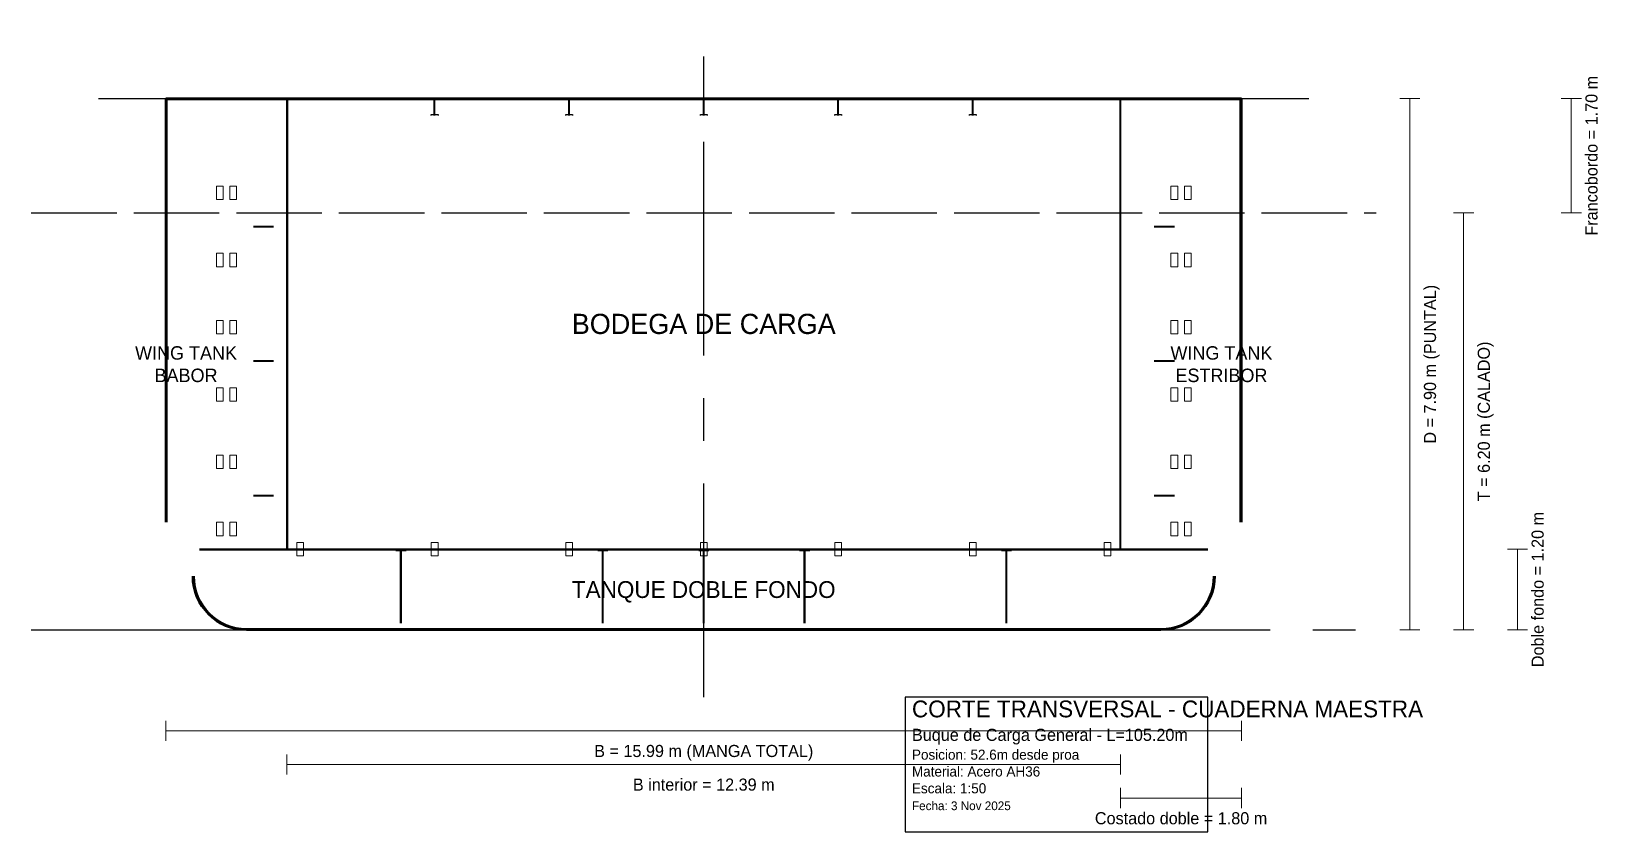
# Model space of a CAD drawing. Header units: metres. Extents: x -10 to 13.3, y -3 to 8.9.
import ezdxf
from ezdxf.enums import TextEntityAlignment as Align

# ---------------------------------------------------------------- set-up
doc = ezdxf.new("R2010")
doc.units = ezdxf.units.M
doc.linetypes.add('CENTER', pattern=[5.08, 3.175, -0.635, 0.635, -0.635])
doc.linetypes.add('DASHED', pattern=[1.524, 1.27, -0.254])
for name, color, linetype in [('CASCO_EXTERIOR', 7, 'Continuous'), ('COTAS', 2, 'Continuous'), ('EJES', 9, 'CENTER'), ('ESTRUCTURA_PRIMARIA', 1, 'Continuous'), ('ESTRUCTURA_SECUNDARIA', 3, 'Continuous'), ('LINEA_AGUA', 6, 'DASHED'), ('MAMPAROS', 5, 'Continuous'), ('TEXTO', 8, 'Continuous')]:
    doc.layers.add(name, color=color, linetype=linetype)

msp = doc.modelspace()

# ---------------------------------------------------------------- linework, layer by layer
at = {"layer": 'CASCO_EXTERIOR', "lineweight": 50}
for p, q in [((-7.995, 1.6), (-7.995, 7.9)), ((-7.995, 7.9), (0, 7.9)), ((0, 7.9), (7.995, 7.9)), ((7.995, 1.6), (7.995, 7.9)), ((-6.796, 0), (0, 0)), ((0, 0), (6.796, 0))]:
    msp.add_line(p, q, dxfattribs=at)
at = {"layer": 'CASCO_EXTERIOR', "lineweight": 25}
for p, q in [((-7.995, 7.888), (0, 7.888)), ((-7.975, 1.6), (-7.975, 7.9)), ((0, 7.888), (7.995, 7.888)), ((7.975, 1.6), (7.975, 7.9)), ((-6.796, 0.022), (0, 0.022)), ((0, 0.022), (6.796, 0.022))]:
    msp.add_line(p, q, dxfattribs=at)
at = {"layer": 'CASCO_EXTERIOR', "lineweight": 50}
for centre, start, end in [((-6.796, 0.8), 180, 270), ((6.796, 0.8), 270, 360)]:
    msp.add_arc(centre, 0.8, start, end, dxfattribs=at)
at = {"layer": 'CASCO_EXTERIOR', "lineweight": 25}
for centre, start, end in [((-6.796, 0.8), 180, 270), ((6.796, 0.8), 270, 360)]:
    msp.add_arc(centre, 0.78, start, end, dxfattribs=at)
at = {"layer": 'COTAS', "lineweight": 15}
for p, q in [((10.345, 7.9), (10.645, 7.9)), ((10.495, 0), (10.495, 7.9)), ((12.745, 7.9), (13.045, 7.9)), ((12.895, 6.2), (12.895, 7.9)), ((11.145, 6.2), (11.445, 6.2)), ((11.295, 0), (11.295, 6.2)), ((12.745, 6.2), (13.045, 6.2)), ((11.945, 1.2), (12.245, 1.2)), ((12.095, 0), (12.095, 1.2)), ((10.345, 0), (10.645, 0)), ((11.145, 0), (11.445, 0)), ((11.945, 0), (12.245, 0)), ((-7.995, -1.65), (-7.995, -1.35)), ((7.995, -1.65), (7.995, -1.35)), ((-7.995, -1.5), (7.995, -1.5)), ((-6.195, -2.15), (-6.195, -1.85)), ((6.195, -2.15), (6.195, -1.85)), ((-6.195, -2), (6.195, -2)), ((6.195, -2.65), (6.195, -2.35)), ((6.195, -2.5), (7.995, -2.5)), ((7.995, -2.65), (7.995, -2.35))]:
    msp.add_line(p, q, dxfattribs=at)
at = {"layer": 'EJES', "linetype": 'CENTER'}
for p, q in [((0, -1), (0, 8.9)), ((-8.995, 7.9), (8.995, 7.9)), ((-9.995, 0), (9.995, 0))]:
    msp.add_line(p, q, dxfattribs=at)
at = {"layer": 'ESTRUCTURA_PRIMARIA', "lineweight": 25}
for p, q in [((-4.005, 7.65), (-4.005, 7.9)), ((-3.995, 7.65), (-3.995, 7.9)), ((-2.005, 7.65), (-2.005, 7.9)), ((-1.995, 7.65), (-1.995, 7.9)), ((-0.005, 7.65), (-0.005, 7.9)), ((0.005, 7.65), (0.005, 7.9)), ((1.995, 7.65), (1.995, 7.9)), ((2.005, 7.65), (2.005, 7.9)), ((3.995, 7.65), (3.995, 7.9)), ((4.005, 7.65), (4.005, 7.9)), ((-6.695, 6.005), (-6.395, 6.005)), ((-6.695, 5.995), (-6.395, 5.995)), ((6.695, 6.005), (6.995, 6.005)), ((6.695, 5.995), (6.995, 5.995)), ((-6.695, 4.005), (-6.395, 4.005)), ((-6.695, 3.995), (-6.395, 3.995)), ((6.695, 4.005), (6.995, 4.005)), ((6.695, 3.995), (6.995, 3.995)), ((-6.695, 2.005), (-6.395, 2.005)), ((-6.695, 1.995), (-6.395, 1.995)), ((6.695, 2.005), (6.995, 2.005)), ((6.695, 1.995), (6.995, 1.995))]:
    msp.add_line(p, q, dxfattribs=at)
at = {"layer": 'ESTRUCTURA_PRIMARIA', "lineweight": 40}
msp.add_line((-7.495, 1.2), (7.495, 1.2), dxfattribs=at)
at = {"layer": 'ESTRUCTURA_PRIMARIA', "lineweight": 20}
msp.add_line((-7.495, 1.186), (7.495, 1.186), dxfattribs=at)
at = {"layer": 'ESTRUCTURA_PRIMARIA', "lineweight": 30}
for p, q in [((-4.506, 0.1), (-4.506, 1.2)), ((-4.494, 0.1), (-4.494, 1.2)), ((-1.506, 0.1), (-1.506, 1.2)), ((-1.494, 0.1), (-1.494, 1.2)), ((-0.006, 0.1), (-0.006, 1.2)), ((0.006, 0.1), (0.006, 1.2)), ((1.494, 0.1), (1.494, 1.2)), ((1.506, 0.1), (1.506, 1.2)), ((4.494, 0.1), (4.494, 1.2)), ((4.506, 0.1), (4.506, 1.2))]:
    msp.add_line(p, q, dxfattribs=at)
at = {"layer": 'ESTRUCTURA_PRIMARIA', "lineweight": 25}
for points in [[(-4.05, 7.65), (-4.05, 7.664), (-3.95, 7.664), (-3.95, 7.65)], [(-2.05, 7.65), (-2.05, 7.664), (-1.95, 7.664), (-1.95, 7.65)], [(-0.05, 7.65), (-0.05, 7.664), (0.05, 7.664), (0.05, 7.65)], [(1.95, 7.65), (1.95, 7.664), (2.05, 7.664), (2.05, 7.65)], [(3.95, 7.65), (3.95, 7.664), (4.05, 7.664), (4.05, 7.65)]]:
    msp.add_lwpolyline(points, dxfattribs=at)
at = {"layer": 'ESTRUCTURA_PRIMARIA', "lineweight": 30}
for points in [[(-4.575, 1.2), (-4.575, 1.18), (-4.425, 1.18), (-4.425, 1.2)], [(-1.575, 1.2), (-1.575, 1.18), (-1.425, 1.18), (-1.425, 1.2)], [(-0.075, 1.2), (-0.075, 1.18), (0.075, 1.18), (0.075, 1.2)], [(1.425, 1.2), (1.425, 1.18), (1.575, 1.18), (1.575, 1.2)], [(4.425, 1.2), (4.425, 1.18), (4.575, 1.18), (4.575, 1.2)]]:
    msp.add_lwpolyline(points, dxfattribs=at)
at = {"layer": 'ESTRUCTURA_SECUNDARIA', "lineweight": 15}
for points in [[(-7.245, 6.4), (-7.145, 6.4), (-7.145, 6.6), (-7.245, 6.6), (-7.245, 6.4)], [(-7.045, 6.4), (-6.945, 6.4), (-6.945, 6.6), (-7.045, 6.6), (-7.045, 6.4)], [(6.945, 6.4), (7.045, 6.4), (7.045, 6.6), (6.945, 6.6), (6.945, 6.4)], [(7.145, 6.4), (7.245, 6.4), (7.245, 6.6), (7.145, 6.6), (7.145, 6.4)], [(-7.245, 5.4), (-7.145, 5.4), (-7.145, 5.6), (-7.245, 5.6), (-7.245, 5.4)], [(-7.045, 5.4), (-6.945, 5.4), (-6.945, 5.6), (-7.045, 5.6), (-7.045, 5.4)], [(6.945, 5.4), (7.045, 5.4), (7.045, 5.6), (6.945, 5.6), (6.945, 5.4)], [(7.145, 5.4), (7.245, 5.4), (7.245, 5.6), (7.145, 5.6), (7.145, 5.4)], [(-7.245, 4.4), (-7.145, 4.4), (-7.145, 4.6), (-7.245, 4.6), (-7.245, 4.4)], [(-7.045, 4.4), (-6.945, 4.4), (-6.945, 4.6), (-7.045, 4.6), (-7.045, 4.4)], [(6.945, 4.4), (7.045, 4.4), (7.045, 4.6), (6.945, 4.6), (6.945, 4.4)], [(7.145, 4.4), (7.245, 4.4), (7.245, 4.6), (7.145, 4.6), (7.145, 4.4)], [(-7.245, 3.4), (-7.145, 3.4), (-7.145, 3.6), (-7.245, 3.6), (-7.245, 3.4)], [(-7.045, 3.4), (-6.945, 3.4), (-6.945, 3.6), (-7.045, 3.6), (-7.045, 3.4)], [(6.945, 3.4), (7.045, 3.4), (7.045, 3.6), (6.945, 3.6), (6.945, 3.4)], [(7.145, 3.4), (7.245, 3.4), (7.245, 3.6), (7.145, 3.6), (7.145, 3.4)], [(-7.245, 2.4), (-7.145, 2.4), (-7.145, 2.6), (-7.245, 2.6), (-7.245, 2.4)], [(-7.045, 2.4), (-6.945, 2.4), (-6.945, 2.6), (-7.045, 2.6), (-7.045, 2.4)], [(6.945, 2.4), (7.045, 2.4), (7.045, 2.6), (6.945, 2.6), (6.945, 2.4)], [(7.145, 2.4), (7.245, 2.4), (7.245, 2.6), (7.145, 2.6), (7.145, 2.4)], [(-7.245, 1.4), (-7.145, 1.4), (-7.145, 1.6), (-7.245, 1.6), (-7.245, 1.4)], [(-7.045, 1.4), (-6.945, 1.4), (-6.945, 1.6), (-7.045, 1.6), (-7.045, 1.4)], [(6.945, 1.4), (7.045, 1.4), (7.045, 1.6), (6.945, 1.6), (6.945, 1.4)], [(7.145, 1.4), (7.245, 1.4), (7.245, 1.6), (7.145, 1.6), (7.145, 1.4)], [(-6.05, 1.1), (-5.95, 1.1), (-5.95, 1.3), (-6.05, 1.3), (-6.05, 1.1)], [(-4.05, 1.1), (-3.95, 1.1), (-3.95, 1.3), (-4.05, 1.3), (-4.05, 1.1)], [(-2.05, 1.1), (-1.95, 1.1), (-1.95, 1.3), (-2.05, 1.3), (-2.05, 1.1)], [(-0.05, 1.1), (0.05, 1.1), (0.05, 1.3), (-0.05, 1.3), (-0.05, 1.1)], [(1.95, 1.1), (2.05, 1.1), (2.05, 1.3), (1.95, 1.3), (1.95, 1.1)], [(3.95, 1.1), (4.05, 1.1), (4.05, 1.3), (3.95, 1.3), (3.95, 1.1)], [(5.95, 1.1), (6.05, 1.1), (6.05, 1.3), (5.95, 1.3), (5.95, 1.1)]]:
    msp.add_lwpolyline(points, dxfattribs=at)
at = {"layer": 'LINEA_AGUA', "color": 6, "linetype": 'DASHED'}
msp.add_line((-9.995, 6.2), (9.995, 6.2), dxfattribs=at)
at = {"layer": 'MAMPAROS', "lineweight": 35}
for p, q in [((-6.195, 1.2), (-6.195, 7.9)), ((6.195, 1.2), (6.195, 7.9))]:
    msp.add_line(p, q, dxfattribs=at)
at = {"layer": 'MAMPAROS', "lineweight": 20}
for p, q in [((-6.183, 1.2), (-6.183, 7.9)), ((6.183, 1.2), (6.183, 7.9))]:
    msp.add_line(p, q, dxfattribs=at)
at = {"layer": 'TEXTO', "lineweight": 25}
msp.add_lwpolyline([(2.995, -3), (7.495, -3), (7.495, -1), (2.995, -1), (2.995, -3)], dxfattribs=at)

# ---------------------------------------------------------------- texts
at = {"layer": 'COTAS'}
for s, p in [('Francobordo = 1.70 m', (13.195, 7.05)), ('D = 7.90 m (PUNTAL)', (10.795, 3.95)), ('T = 6.20 m (CALADO)', (11.595, 3.1)), ('Doble fondo = 1.20 m', (12.395, 0.6))]:
    msp.add_text(s, height=0.18, rotation=90, dxfattribs=at).set_placement(p, align=Align.MIDDLE_CENTER)
for s, p in [('B = 15.99 m (MANGA TOTAL)', (0, -1.8)), ('B interior = 12.39 m', (0, -2.3)), ('Costado doble = 1.80 m', (7.095, -2.8))]:
    msp.add_text(s, height=0.18, dxfattribs=at).set_placement(p, align=Align.MIDDLE_CENTER)
at = {"layer": 'TEXTO'}
for s, height, p in [('BODEGA DE CARGA', 0.3, (0, 4.55)), ('TANQUE DOBLE FONDO', 0.25, (0, 0.6))]:
    msp.add_text(s, height=height, dxfattribs=at).set_placement(p, align=Align.MIDDLE_CENTER)
for s, height, p in [('CORTE TRANSVERSAL - CUADERNA MAESTRA', 0.25, (3.095, -1.3)), ('Buque de Carga General - L=105.20m', 0.18, (3.095, -1.65)), ('Posicion: 52.6m desde proa', 0.15, (3.095, -1.93)), ('Material: Acero AH36', 0.15, (3.095, -2.18)), ('Escala: 1:50', 0.15, (3.095, -2.43)), ('Fecha: 3 Nov 2025', 0.13, (3.095, -2.68))]:
    msp.add_text(s, height=height, dxfattribs=at).set_placement(p)
at = {"layer": 'TEXTO', "char_height": 0.2, "attachment_point": 5}
for s, insert in [('WING TANK\\PBABOR', (-7.695, 3.95)), ('WING TANK\\PESTRIBOR', (7.695, 3.95))]:
    msp.add_mtext(s, dxfattribs=dict(at, insert=insert))

doc.saveas('drawing.dxf')
